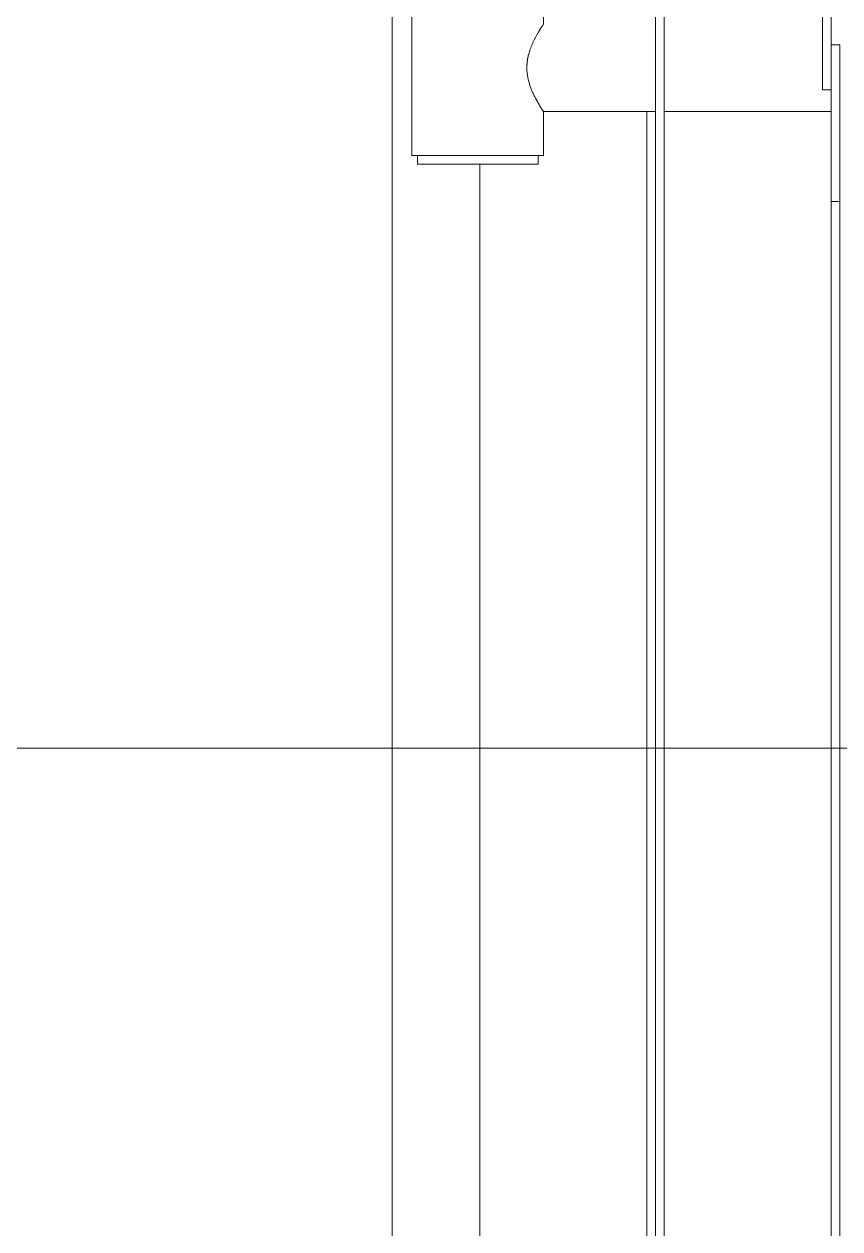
# Model space of a CAD drawing. Header units: millimetres. Extents: x -5 to 111, y -3 to 86.
# Drawn here: x 17.2762 to 17.462, y 47.8805 to 48.1549 of the extents above; entities that cross this region are included whole.
import ezdxf

# ---------------------------------------------------------------- set-up
doc = ezdxf.new("R2010")
doc.units = ezdxf.units.MM
doc.layers.add('A1I6----E-', color=3, linetype='Continuous', lineweight=25)

# ---------------------------------------------------------------- blocks, each defined once
blk = doc.blocks.new('Gruppe-409')
at = {"layer": 'A1I6----E-', "linetype": 'Continuous', "lineweight": 9}
for p, q in [((-33.34045, 5.3219), (-33.34045, 5.5709)), ((-33.33845, 5.3219), (-33.33845, 5.5709))]:
    blk.add_line(p, q, dxfattribs=at)
at = {"layer": 'A1I6----E-', "linetype": 'Continuous', "lineweight": 9, "flags": 128}
blk.add_lwpolyline([(-33.345, 5.6194, -0.414214), (-33.34245, 5.61685), (-33.34245, 5.5964), (-33.34045, 5.5964), (-33.34045, 5.61685, 0.414214), (-33.345, 5.6214), (-33.3759, 5.6214, 0.414214), (-33.38045, 5.61685), (-33.38045, 5.27595, 0.414214), (-33.3759, 5.2714), (-33.345, 5.2714, 0.414214), (-33.34045, 5.27595), (-33.34045, 5.2964), (-33.34245, 5.2964), (-33.34245, 5.27595, -0.414214), (-33.345, 5.2734), (-33.3759, 5.2734, -0.414214), (-33.37845, 5.27595), (-33.37845, 5.61685, -0.414214), (-33.3759, 5.6194)], format="xyb", close=True, dxfattribs=at)
at = {"layer": 'A1I6----E-', "linetype": 'Continuous', "lineweight": 9}
blk.add_lwpolyline([(-33.33845, 5.5709), (-33.33845, 5.60662), (-33.34045, 5.60662), (-33.34045, 5.5709)], close=True, dxfattribs=at)
blk = doc.blocks.new('Gruppe-411')
at = {"layer": 'A1I6----E-', "linetype": 'Continuous', "lineweight": 9}
blk.add_line((-33.38245, 5.3014), (-33.38245, 5.5914), dxfattribs=at)
blk = doc.blocks.new('Gruppe-414')
at = {"layer": 'A1I6----E-', "linetype": 'Continuous', "lineweight": 9}
for p, q in [((-33.44045, 6.5564), (-33.44045, 4.2814)), ((-33.43595, 6.5564), (-33.43595, 5.5814)), ((-33.40595, 5.61128), (-33.40595, 6.5564)), ((-33.40595, 5.5814), (-33.40595, 5.5914)), ((-33.40595, 5.5914), (-33.38045, 5.5914)), ((-33.37845, 5.5914), (-33.34045, 5.5914)), ((-33.40595, 5.5814), (-33.43595, 5.5814)), ((-33.4347, 5.5814), (-33.4347, 5.5794)), ((-33.4072, 5.5794), (-33.4072, 5.5814)), ((-33.4072, 5.5794), (-33.4347, 5.5794)), ((-33.42045, 5.3134), (-33.42045, 5.5794))]:
    blk.add_line(p, q, dxfattribs=at)
at = {"layer": 'A1I6----E-', "linetype": 'Continuous', "lineweight": 9, "flags": 128}
blk.add_lwpolyline([(-33.40595, 5.5914, -0.003922), (-33.40608, 5.5916), (-33.40617, 5.59173, -0.003588), (-33.40647, 5.59221), (-33.40655, 5.59233, -0.004841), (-33.40685, 5.59281), (-33.40688, 5.59286, -0.002651), (-33.40711, 5.59325, -0.0044), (-33.40734, 5.59365), (-33.40737, 5.5937, -0.005283), (-33.40764, 5.59419), (-33.40766, 5.59421, -0.006074), (-33.40793, 5.59474), (-33.40796, 5.59479, -0.005806), (-33.40817, 5.59522), (-33.40819, 5.59525, -0.004339), (-33.40836, 5.59561, -0.004793), (-33.40852, 5.59597), (-33.40852, 5.59597, -0.005239), (-33.40868, 5.59634), (-33.40868, 5.59635, -0.005756), (-33.40883, 5.59673), (-33.40883, 5.59674, -0.006482), (-33.40898, 5.59714), (-33.40899, 5.59715, -0.007119), (-33.40913, 5.59757), (-33.40913, 5.59757, -0.00774), (-33.40926, 5.598), (-33.40927, 5.59802, -0.009651), (-33.40939, 5.59849), (-33.40942, 5.59859, -0.012426), (-33.40953, 5.59907, -0.006499), (-33.40961, 5.59956), (-33.40961, 5.59956, -0.013879), (-33.40968, 5.60005), (-33.40969, 5.60014, -0.007386), (-33.40973, 5.60047, -0.007725), (-33.40975, 5.6008), (-33.40975, 5.60083, -0.009761), (-33.40976, 5.60121), (-33.40976, 5.60121, -0.007584), (-33.40976, 5.60159), (-33.40976, 5.60165, -0.014572), (-33.40974, 5.60216), (-33.40973, 5.60225, -0.014053), (-33.40966, 5.6029), (-33.40965, 5.60299, -0.013404), (-33.40958, 5.60347), (-33.40957, 5.60347, -0.006502), (-33.40948, 5.60393, -0.011963), (-33.40937, 5.60439), (-33.40935, 5.60447, -0.010734), (-33.40918, 5.60505, -0.00954), (-33.40899, 5.60562), (-33.40899, 5.60563, -0.009382), (-33.40877, 5.60622), (-33.40876, 5.60624, -0.009013), (-33.4085, 5.60685), (-33.4085, 5.60687, -0.0079), (-33.40823, 5.60745, -0.006731), (-33.40795, 5.60803), (-33.40795, 5.60803, -0.006278), (-33.40764, 5.60861), (-33.40764, 5.60861, -0.005542), (-33.40731, 5.6092), (-33.4073, 5.60922, -0.005146), (-33.40699, 5.60975), (-33.40694, 5.60983, -0.003978), (-33.40672, 5.6102, -0.002044), (-33.40649, 5.61056), (-33.40645, 5.61063, -0.004812), (-33.40613, 5.61112), (-33.40602, 5.61128), (-33.40602, 5.61128)], format="xyb", dxfattribs=at)
blk = doc.blocks.new('Gruppe-415')
at = {"layer": 'A1I6----E-'}
for name in ['Gruppe-411', 'Gruppe-414', 'Gruppe-409']:
    blk.add_blockref(name, (0, 0), dxfattribs=at)

msp = doc.modelspace()

# ---------------------------------------------------------------- linework, layer by layer
at = {"layer": 'A1I6----E-', "lineweight": 9}
msp.add_line((17.51757, 47.99), (15.78191, 47.99), dxfattribs=at)

# ---------------------------------------------------------------- block references
at = {"layer": 'A1I6----E-'}
msp.add_blockref('Gruppe-415', (50.80045, 42.5436), dxfattribs=at)

doc.saveas('drawing.dxf')
